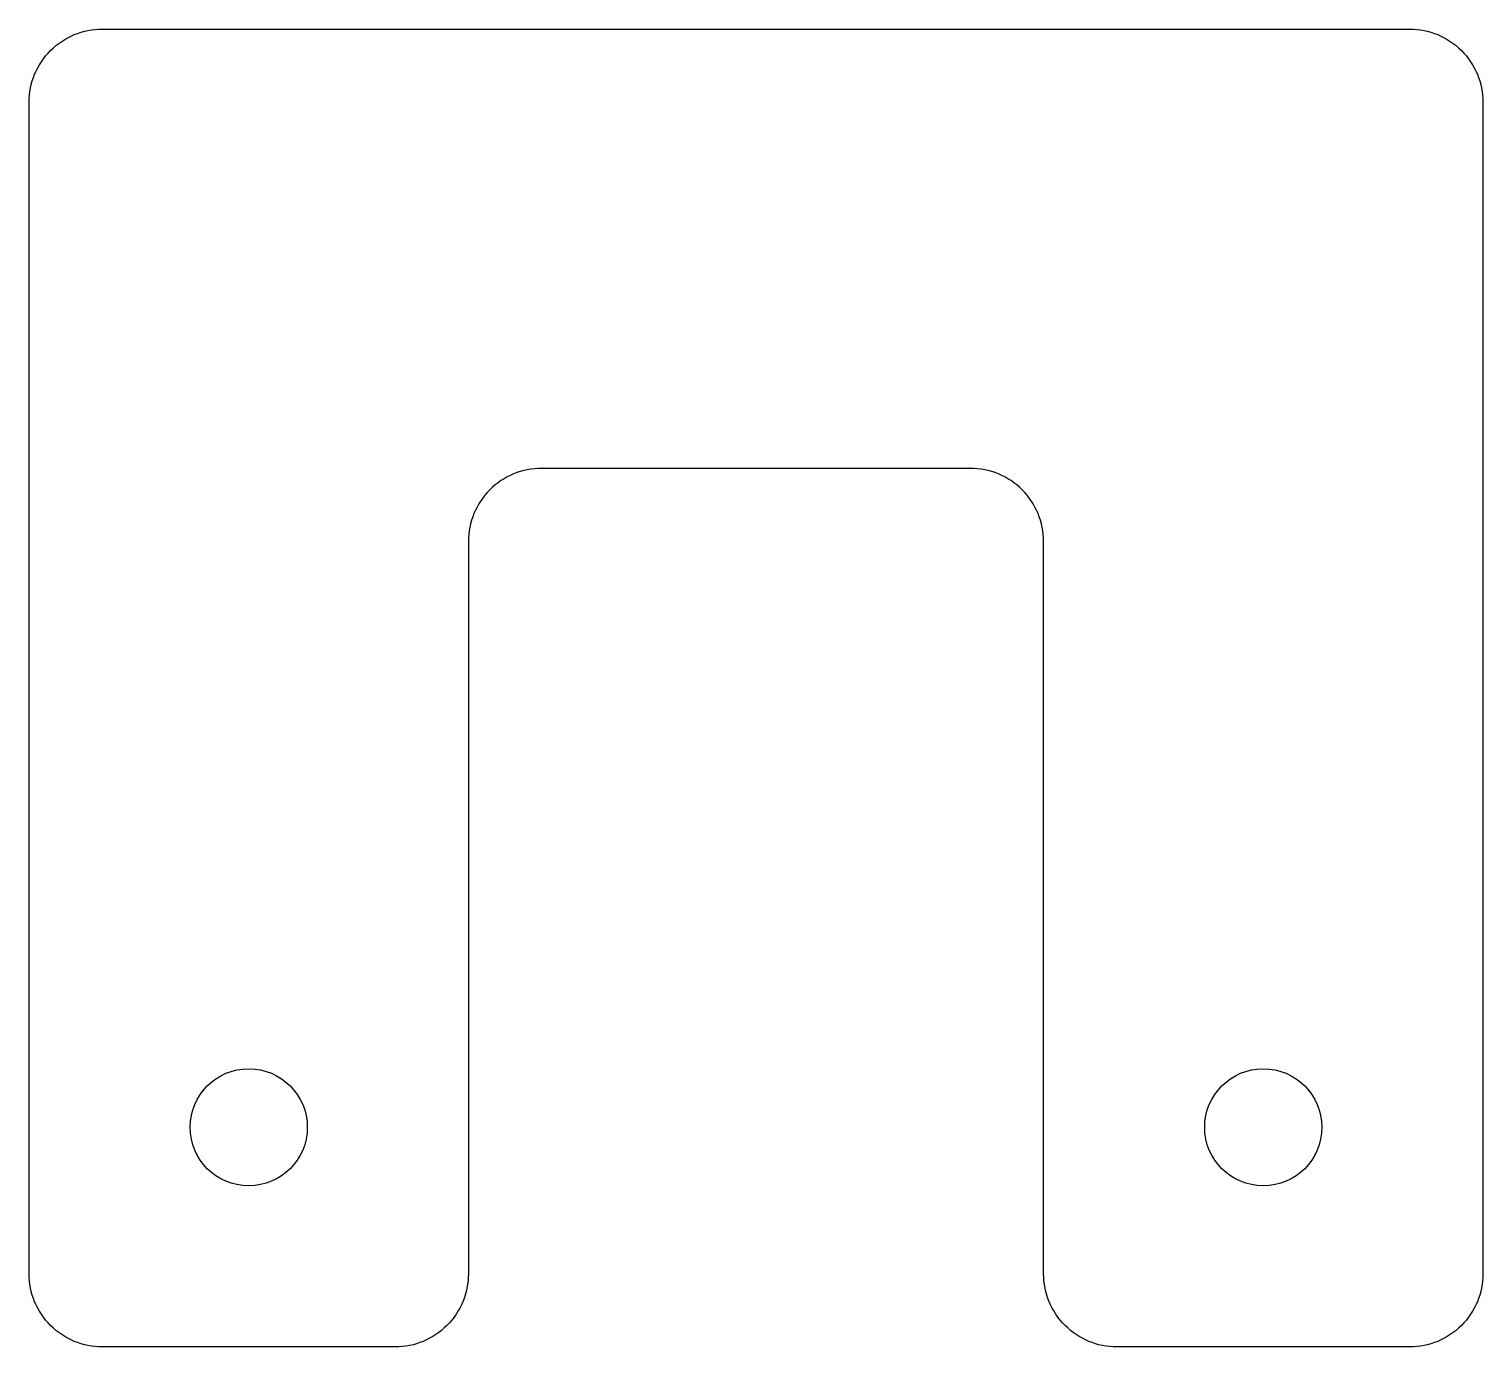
# Model space of a CAD drawing. Header units: millimetres. Extents: x -49.6 to 49.6, y 5 to 95.
import ezdxf

# ---------------------------------------------------------------- set-up
doc = ezdxf.new("R2010")
doc.units = ezdxf.units.MM
doc.layers.get('0').update_dxf_attribs({"linetype": 'CONTINUOUS'})

msp = doc.modelspace()

# ---------------------------------------------------------------- linework, layer by layer
msp.add_lwpolyline([(-49.641, 10), (-49.641, 90, -0.414214), (-44.641, 95), (44.641, 95, -0.414214), (49.641, 90), (49.641, 10, -0.414214), (44.641, 5), (24.641, 5, -0.414214), (19.641, 10), (19.641, 60, 0.414214), (14.641, 65), (-14.641, 65, 0.414214), (-19.641, 60), (-19.641, 38.604), (-19.641, 10, -0.414214), (-24.641, 5), (-44.641, 5, -0.414214)], format="xyb", close=True)
for centre in [(-34.641, 20), (-34.641, 20), (-34.641, 20), (34.641, 20), (34.641, 20), (34.641, 20)]:
    msp.add_circle(centre, 4)

doc.saveas('drawing.dxf')
